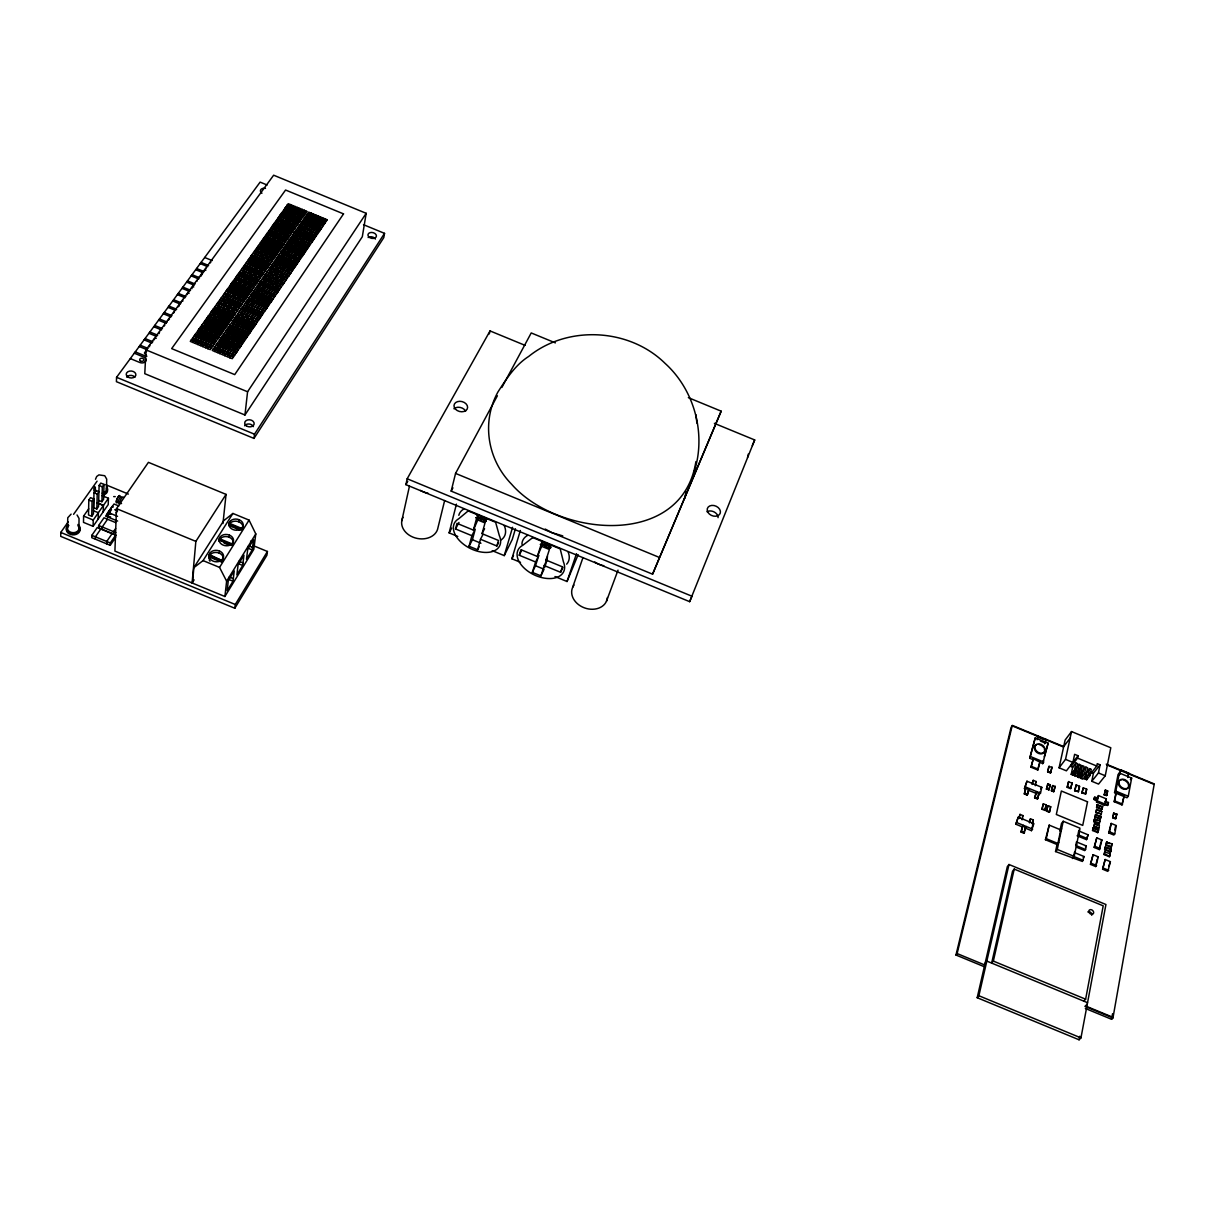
<?xml version="1.0" encoding="UTF-8"?>
<svg xmlns="http://www.w3.org/2000/svg" width="1215" height="1215" viewBox="0 0 1215 1215"><rect width="100%" height="100%" fill="white"/><g stroke="black" fill="none" stroke-linecap="round" stroke-linejoin="round"><path stroke-width="1.5" d="M68.237 521.873L60.75 532.428L60.75 536.377L234.814 608.259L266.905 555.27L267.422 551.473L253.51 545.732M67.493 527.948L67.767 517.742L71.093 514.127M78.945 528.631L79.036 518.441L77.046 514.978M88.71 508.812L83.607 516.071L83.501 522.374L93.099 526.338L108.226 504.574L108.424 498.272L102.075 495.644M88.817 500.064L88.513 514.963L91.733 516.299L93.418 513.869L93.752 498.97L90.517 497.634L88.817 500.064L92.051 501.4L91.733 516.299M91.839 535.329L91.793 537.698L110.231 545.307L115.546 537.516L115.622 535.162L97.23 527.553L91.839 535.329L110.307 542.953L110.231 545.307M93.099 526.338L93.236 520.05L108.424 498.272M96.835 508.979L97.215 494.065L98.916 491.65L95.681 490.328L93.98 492.728L93.646 507.657L96.835 508.979L98.521 506.564L99.114 485.468L100.799 483.084L104.019 484.405L103.579 499.335L101.908 501.719L98.719 500.413M95.362 539.171L95.423 536.817L100.784 529.026M98.142 519.078L98.354 512.7L93.509 510.801M115.562 522.556L104.004 517.787L98.658 525.488L98.597 527.857L115.774 534.949M101.908 501.719L102.333 486.805L104.019 484.405M102.151 529.315L102.227 526.961L107.543 519.245M103.214 511.788L103.427 505.44L97.048 502.797L103.397 505.486M106.464 489.372L106.707 479.15L104.763 475.733L98.931 474.883L96.699 476.477L95.484 479.287M113.314 507.019L112.114 506.518L107.512 513.17L107.421 516.071L110.641 516.998M106.662 543.834L106.738 541.48L112.069 533.689M110.519 514.34L109.396 510.665L110.519 514.34L107.512 513.17M267.133 185.014L260.132 182.113L116.564 377.303L116.412 381.677L253.981 438.418L383.773 237.639L384.532 233.356L363.513 224.699M113.405 533.962L113.481 531.608L115.607 528.525M222.953 523.559L226.051 494.383L148.427 462.338L116.488 508.614L114.909 551.094L192.107 582.972L194.081 579.859M145.997 349.874L144.782 373.688L244.959 414.998L362.313 236.743L366.186 213.308L273.648 175.203L145.997 349.874L247.571 391.762L244.959 414.998M192.107 582.972L195.858 541.389L226.051 494.383M193.853 567.663L192.471 583.124L224.897 596.504L253.798 549.377L255.788 533.917L249.06 520.111L232.916 513.444L223.727 520.688L193.853 567.663L203.057 560.601L232.916 513.444M209.42 554.025L209.147 556.91L210.225 552.764M219.505 538.078L219.201 541.039L220.295 536.833M223.241 559.477A7.305 5.726 4.8 0 0 219.247 553.114L219.475 551.018A7.32 5.726 4.8 0 0 210.772 552.126L209.117 554.754A7.32 5.726 4.8 0 0 213.111 561.133A7.32 5.726 4.8 0 0 221.829 559.994L223.469 557.366A7.32 5.726 4.8 0 0 219.475 551.018M222.846 560.966L210.013 554.86L210.559 554.237A7.305 5.726 4.8 0 1 219.247 553.114M229.286 522.617L228.967 525.518L230.075 521.387M233.204 543.515A7.244 5.65 5.4 0 0 229.225 537.243L229.453 535.132A7.26 5.65 5.4 0 0 220.841 536.21L219.201 538.792A7.26 5.65 5.4 0 0 223.18 545.11A7.26 5.65 5.4 0 0 231.822 544.001L233.432 541.419A7.26 5.65 5.4 0 0 229.453 535.132M224.897 596.504L226.628 581.195L255.788 533.917M233.128 542.133L232.9 544.244L220.082 538.944L220.614 538.321A7.244 5.65 5.4 0 1 229.225 537.243M242.863 528.054A7.184 5.574 5.9 0 0 238.884 521.843L239.142 519.731A7.199 5.574 6 0 0 230.592 520.779L228.997 523.316A7.199 5.574 6 0 0 232.961 529.558A7.199 5.574 6 0 0 241.512 528.495L243.106 525.943A7.199 5.574 6 0 0 239.142 519.731M233.037 581.195L234.237 570.959L228.298 580.588L227.144 590.809L233.037 581.195L228.997 579.54L229.286 576.988L233.326 578.659M253.981 438.418L254.497 434.195L384.532 233.356M234.814 608.259L235.27 604.493L267.422 551.473M242.696 565.461L243.942 555.194L238.11 564.686L236.879 574.923L242.696 565.461L238.687 563.806L238.991 561.254L243 562.909M252.219 549.955L253.525 539.657L247.769 548.998L246.478 559.28L252.219 549.955L248.225 548.314L248.543 545.748L252.538 547.388M1085.36 1008.465L1111.588 1019.294L1112.955 1017.927L1154.25 783.933L1106.257 764.144M1111.588 1019.294L1112.575 1013.69M1128.264 796.265L1131.651 778.071L1119.319 772.983L1118.058 774.517L1114.565 792.651L1126.988 797.769L1128.264 796.265L1115.826 791.132L1114.565 792.651M1121.977 804.922L1124.209 795.612L1116.494 792.423L1115.871 793.182L1114.231 801.733L1121.977 804.922L1124.209 795.612M1083.78 1001.145L1085.633 999.201L1103.205 905.828L1014.221 869.09L1012.551 871.201L991.653 963.1L993.338 961.08L1014.221 869.09M1127.854 777.524L1128.689 773.12L1120.731 769.824L1119.258 775.003M1079.087 1039.797L1080.955 1037.899L1105.939 904.507L1008.997 864.503L1007.341 866.599L977.194 997.712L1079.087 1039.797L1079.755 1036.243M1115.856 817.498L1116.858 814.035L1113.563 813.382L1112.727 817.801L1115.567 818.971L1116.858 814.035M1109.325 856.727L1110.252 853.674L1104.602 852.049L1104.116 854.57L1109.325 856.727L1110.252 853.674M1111.087 847.387L1112.105 843.848L1106.485 842.238L1105.908 845.245L1111.087 847.387L1112.105 843.848M1110.404 852.11L1111.33 849.072L1105.118 847.204L1104.632 849.725L1110.404 852.11L1111.33 849.072M1114.793 829.966L1115.431 826.595M1114.732 833.976L1116.327 825.547L1111.178 823.421L1108.672 832.898L1113.836 835.024L1114.732 833.976L1109.568 831.835L1108.672 832.898M1108.824 866.174L1110.389 861.663L1105.164 859.506L1102.612 869.211L1107.852 871.383L1110.389 861.663M1115.826 791.132L1119.319 772.983M1104.632 849.725L1105.559 846.688M1104.116 854.57L1105.043 851.533M1105.908 845.245L1106.926 841.706M1119.881 774.244L1120.731 769.824M1114.231 801.733L1116.494 792.423M1109.568 831.835L1111.178 823.421M1102.612 869.211L1105.164 859.506M1112.727 817.801L1114.003 812.865M1106.819 795.263L1107.67 790.919L1105.407 789.993L1104.116 794.853L1106.819 795.263L1104.116 794.853M1096.781 800.579L1096.492 802.006L1104.435 805.287L1105.316 804.224L1106.364 798.878L1098.421 795.597L1097.16 798.635L1094.32 797.465L1093.94 799.409L1096.781 800.579L1097.646 799.516M1104.435 805.287L1104.632 804.345L1107.533 805.53L1108.445 802.523L1105.544 801.323L1105.058 803.814L1107.958 804.998L1108.445 802.523M1095.717 866.553L1098.299 856.848L1093.075 854.692L1090.478 864.381L1095.717 866.553L1097.069 859.613M1099.408 849.604L1101.959 840.005L1096.765 837.864L1094.214 847.447L1099.408 849.604L1100.744 842.77M1104.556 794.321L1105.407 789.993M1099.028 823.831L1099.955 820.839L1094.366 819.244L1093.88 821.704L1099.028 823.831L1099.955 820.839M1101.716 809.494L1102.628 806.532L1097.069 804.938L1096.583 807.383L1101.716 809.494L1102.628 806.532M1090.478 864.381L1093.075 854.692M1100.137 819.275L1101.048 816.283L1095.474 814.688L1094.988 817.148L1100.137 819.275L1101.048 816.283M1101.306 813.913L1101.792 811.468L1096.659 809.342L1095.733 812.319L1101.306 813.913L1095.733 812.319M1094.214 847.447L1096.765 837.864M1097.722 832.639L1098.649 829.617L1093.044 828.023L1092.558 830.498L1097.722 832.639L1098.649 829.617M1098.907 827.901L1099.393 825.41L1094.761 823.497L1093.834 826.504L1098.907 827.901L1093.834 826.504M1106.379 795.795L1107.67 790.919M1096.492 802.006L1098.421 795.597M1096.583 807.383L1097.51 804.406M1093.88 821.704L1094.806 818.713M1096.173 811.787L1096.659 809.342M1092.558 830.498L1093.485 827.491M1094.988 817.148L1095.915 814.156M1094.275 825.972L1094.761 823.497M1093.424 773.196L1090.614 772.026L1090.144 774.411L1096.765 766.042L1097.251 763.658L1100.076 764.827L1093.424 773.196L1091.784 781.291L1098.557 784.085L1105.255 775.762L1110.799 747.757L1071.524 731.567L1065.115 740.072L1059.085 767.804L1066.406 770.826L1078.024 755.73L1074.622 754.333L1072.906 762.428L1065.525 759.375L1059.085 767.804M1094.366 798.878L1094.761 796.934L1097.601 798.103L1097.206 800.047L1093.94 799.409M1077.082 835.768L1086.453 839.626L1088.078 834.811L1078.723 830.954L1078.206 833.46M1086.453 839.626L1088.078 834.811M1058.736 842.42L1057.035 844.531L1055.546 851.548L1082.428 861.45L1084.069 856.545L1074.318 852.52L1075.184 851.472M1085.557 849.528L1086.271 845.944L1076.49 841.904L1075.761 845.473L1085.557 849.528L1084.691 850.576L1076.52 847.204M1091.784 781.291L1098.451 772.953L1100.076 764.827M1083.309 860.402L1073.528 856.378L1074.06 853.796M1089.992 775.55L1091.267 769.338L1089.566 768.639L1086.271 772.816L1084.995 779.012L1086.696 779.711L1089.992 775.55L1088.291 774.851L1084.995 779.012M1072.435 858.519L1074.181 856.423L1079.938 828.159L1063.216 821.264L1061.515 823.39L1059.905 830.954L1061.606 828.827M1081.912 793.03L1083.294 787.806L1086.696 789.203L1085.739 793.896L1081.912 793.03L1083.294 787.806M1086.18 775.018L1087.653 767.85L1085.876 767.121L1082.595 771.297L1081.107 778.45L1082.899 779.179L1086.18 775.018L1084.403 774.274L1081.107 778.45M1086.696 779.711L1087.334 776.613M1088.291 774.851L1089.566 768.639M1085.633 792.863L1086.696 789.203M1078.464 791.618L1079.558 786.302L1076.156 784.905L1074.622 790.752L1078.464 791.618L1074.622 790.752M1078.738 771.646L1077.614 777.008L1079.315 777.706L1082.595 773.53L1084.069 766.376L1082.383 765.678L1079.117 769.854M1084.403 774.274L1085.876 767.121M1075.047 790.206L1076.156 784.905M1075.564 770.34L1074.44 775.686L1076.125 776.385L1079.406 772.224L1080.894 765.07L1079.193 764.372L1075.943 768.548M1077.614 777.008L1080.894 772.831L1082.383 765.678M1078.404 790.388L1079.558 786.302M1070.977 786.971L1072.146 782.9L1068.319 782.035L1067.195 787.335L1070.597 788.732L1072.146 782.9M1071.205 774.365L1074.455 770.173L1075.958 763.035L1077.659 763.734L1076.156 770.872L1072.891 775.064L1071.205 774.365L1072.708 767.227L1075.958 763.035M1072.708 767.227L1071.007 766.513L1077.523 758.114L1078.024 755.73M1074.44 775.686L1077.705 771.525L1079.193 764.372M1071.007 766.513L1071.508 764.144M1067.195 787.335L1068.744 781.503M1055.546 851.548L1057.263 849.437L1063.216 821.264M1072.891 775.064L1073.65 771.479M1065.525 759.375L1071.524 731.567M1053.694 791.74L1055.167 786.363L1052.479 785.968L1051.415 790.798L1053.694 791.74L1055.167 786.363M1049.289 812.303L1050.778 806.851L1047.922 805.667L1046.419 811.119L1049.289 812.303L1050.003 809.023M1045.416 839.732L1049.198 825.122L1060.756 829.891L1057.885 843.483L1046.267 838.684L1045.416 839.732L1057.035 844.531M1046.267 838.684L1049.198 825.122M407.177 478.771L691.973 596.231L689.649 601.668L405.901 484.648L407.177 478.771L490.04 330.92L525.093 345.364M1045.113 809.889L1046.191 804.953L1043.336 803.783L1041.832 809.236L1045.113 809.889L1041.832 809.236M1046.419 811.119L1047.922 805.667M1051.415 790.798L1052.889 785.422M401.785 520.84L409.44 486.228M1046.419 789.203L1047.907 783.827L1050.185 784.769L1049.122 789.613L1046.419 789.203L1047.907 783.827M1042.242 808.704L1043.336 803.783M1050.459 773.013L1052.023 767.227L1048.788 766.604L1047.634 771.844L1050.459 773.013L1052.023 767.227M1048.697 790.145L1050.185 784.769M1044.703 810.42L1046.191 804.953M1036.835 791.664L1034.618 797.86L1037.458 799.03L1038.506 794.382L1040.496 793.167L1041.802 787.335L1026.964 781.215L1024.458 788.581L1025.46 788.991L1026.629 787.442M1022.271 826.868L1021.071 832.093L1023.972 833.277L1025.156 828.068L1031.474 830.665L1033.889 823.633L1018.246 817.179L1015.816 824.21L1022.271 826.868L1023.44 825.35M1047.634 771.844L1049.198 766.058M1029.834 821.492L1030.442 818.804L1033.327 820.003L1032.416 824.028L1033.008 823.269M1034.618 797.86L1036.243 792.438L1039.098 793.608L1037.458 799.03M1040.131 761.547L1037.792 770.021L1030.988 767.212L1033.327 758.737L1042.713 763.628L1043.488 760.21M1044.262 756.778L1048.135 743.2L1035.241 737.885L1029.743 758.281L1032.75 759.527M1042.713 763.628L1048.135 743.2M1032.127 823.451L1033.327 820.003M1039.311 794.716L1039.964 791.8M1031.474 830.665L1032.704 825.152M1037.792 770.021L1039.189 763.87M1023.972 833.277L1025.749 827.309L1022.848 826.109L1021.071 832.093M1044.596 743.793L1046.009 739.358L1045.173 743.018L1040.374 741.029M1032.021 783.827L1033.221 780.319L1036.213 781.549L1035.286 785.665L1035.863 784.89M1029.242 822.251L1030.442 818.804M1018.823 817.923L1020.038 814.384L1023.015 815.614L1022.058 819.76L1022.65 819.001M1027.617 794.291L1028.756 789.34L1026.037 788.216L1024.321 793.942L1027.04 795.066L1027.617 794.291L1024.913 793.167M1033.221 780.319L1032.279 784.419L1032.872 783.645M695.891 461.624C682.086 548.876 557.807 537.06 511.621 484.253C487.504 459.695 481.277 422.258 497.937 391.974C506.382 378.852 515.297 364.94 528.722 356.42C567.694 324.906 629.249 328.141 664.985 363.285C694.661 390.03 706.614 434.757 693.871 472.726M1015.816 824.21L1018.246 817.179M1024.458 788.581L1026.964 781.215M1024.321 793.942L1025.46 788.991M1037.154 739.707L1038.005 736.062L1037.428 736.852M1020.038 814.384L1019.081 818.53L1019.674 817.771M977.194 997.712L978.88 995.738L1008.997 864.503M1030.988 767.212L1033.327 758.737M1027.04 795.066L1029.333 788.565M684.516 498.742L686.202 491.452M1029.743 758.281L1035.241 737.885M983.937 966.578L955.962 955.02L1011.062 727.451L1012.186 725.856L1063.019 746.815M955.962 955.02L957.131 953.562L1012.292 725.385L1063.702 746.587L1070.126 738.113M444.644 500.534L437.977 527.659A18.422 14.337 12.7 0 1 415.181 537.926A18.422 14.337 12.7 0 1 403.031 517.301M489.296 333.912L490.04 330.92M688.358 397.654L721.163 411.171L652.577 574.179L451.175 491.118L455.564 473.41L497.391 395.756M457.751 536.438L449.14 532.884L456.43 504.149M479.287 546.507L477.617 549.772L469.066 546.249L471.891 535.709L455.534 528.965L456.992 523.346L473.41 530.105L477.753 519.974M473.41 530.105L476.295 519.352L484.998 522.951L482.051 533.674L498.469 540.447L496.874 546.006L480.502 539.263L483.023 534.342M469.066 546.249L472.422 539.718L475.262 529.163L471.891 535.709M477.617 549.772L480.502 539.263M492.197 550.653L504.255 555.62L512.578 527.295M515.433 528.783L512.274 539.445L504.255 555.62M520.506 562.332L511.895 558.779L520.354 530.499M535.618 561.998L538.792 555.377L535.511 565.734L544.047 569.258L540.903 575.88L532.352 572.356L535.618 561.998L519.261 555.255L520.931 549.712L537.364 556.485L541.662 546.325M537.364 556.485L540.69 545.915L549.393 549.514L546.006 560.054L562.423 566.828L560.601 572.295L544.229 565.552L547.388 558.915L544.609 567.542M540.903 575.88L544.229 565.552M554.966 576.533L567.025 581.514L576.502 553.66M578.158 554.648L567.025 581.514M572.69 587.285L582.942 557.67M606.467 601.212L618.025 570.154M652.577 574.179L721.163 411.171M689.649 601.668L754.697 439.952L714.374 423.352M752.313 445.556L754.697 439.952M228.754 525.442L229.058 524.728L241.785 529.983M218.989 540.903L219.292 540.189L232.111 545.489M560.601 572.295L562.925 567.314M546.006 560.054L547.585 556.728M532.352 572.356L535.511 565.734M519.261 555.255L521.675 550.289M511.895 558.779L513.489 555.528M496.874 546.006L498.515 542.725M482.051 533.674L484.557 528.753M455.534 528.965L458.966 522.45M449.14 532.884L451.676 528.085M451.175 491.118L452.937 487.822M501.841 387.494L531.228 332.94L555.392 342.888M405.901 484.648L407.739 481.353M226.628 581.195L219.55 567.405L249.06 520.111M247.571 391.762L366.186 213.308M110.307 542.953L115.622 535.162M229.726 357.635L235.664 348.994M236.135 348.31L241.998 339.744M242.468 339.061L248.285 330.571M248.741 329.903L254.512 321.489M254.968 320.821L260.678 312.498M261.134 311.83L266.784 303.583M267.224 302.93L272.828 294.744M273.284 294.091L278.827 285.996M279.268 285.358L284.766 277.324M285.206 276.686L290.658 268.743M291.099 268.105L296.49 260.223M296.916 259.6L302.277 251.794M302.702 251.171L308.003 243.425M308.428 242.818L313.683 235.148M314.093 234.541L319.302 226.932M319.727 226.324L324.891 218.791M229.924 357.726L235.847 349.07M236.317 348.386L242.195 339.82M242.651 339.137L248.468 330.647M248.938 329.979L254.694 321.565M255.15 320.897L260.861 312.574M261.316 311.906L266.966 303.659M267.422 303.006L273.026 294.82M273.466 294.167L279.01 286.072M279.45 285.434L284.948 277.4M285.388 276.762L290.841 268.819M291.281 268.181L296.673 260.299M297.098 259.676L302.459 251.87M302.884 251.247L308.185 243.501M308.61 242.894L313.865 235.224M314.275 234.617L319.484 227.008M319.894 226.4L325.058 218.867M224.684 355.555L230.637 346.928M231.108 346.229L237.001 337.679M237.472 336.995L243.304 328.521M243.775 327.853L249.561 319.454M250.017 318.786L255.742 310.463M256.198 309.795L261.878 301.563M262.334 300.895L267.953 292.739M268.394 292.086L273.967 283.991M274.408 283.353L279.936 275.334M280.376 274.696L285.844 266.753M286.269 266.115L291.691 258.248M292.132 257.626L297.493 249.819M297.933 249.197L303.249 241.466M303.674 240.859L308.944 233.204M309.369 232.581L314.594 224.988M315.019 224.395L320.198 216.862M224.881 355.646L230.82 347.004M231.29 346.321L237.183 337.755M237.654 337.071L243.501 328.597M243.957 327.928L249.743 319.53M250.199 318.862L255.925 310.539M256.38 309.871L262.06 301.639M262.516 300.971L268.135 292.815M268.576 292.162L274.15 284.067M274.59 283.429L280.118 275.41M280.559 274.772L286.026 266.829M286.467 266.191L291.873 258.324M292.314 257.702L297.675 249.895M298.115 249.272L303.431 241.542M303.856 240.934L309.126 233.265M309.552 232.657L314.776 225.064M315.186 224.456L320.38 216.938M227.205 356.603L233.341 348.037M233.614 347.277L239.689 338.788M239.963 338.028L245.977 329.63M246.265 328.87L252.219 320.547M252.492 319.803L258.4 311.556M258.658 310.812L264.521 302.641M264.779 301.912L270.581 293.817M270.839 293.088L276.58 285.069M276.838 284.356L282.533 276.413M282.791 275.699L288.426 267.816M288.684 267.118L294.273 259.311M294.531 258.613L300.075 250.882M300.318 250.184L305.8 242.529M306.043 241.831L311.496 234.252M311.739 233.569L317.13 226.036M317.373 225.367L322.719 217.91M222.163 354.522L228.314 345.971M228.602 345.197L234.692 336.722M234.966 335.963L241.01 327.579M241.284 326.82L247.268 318.512M247.541 317.753L253.464 309.521M253.738 308.777L259.6 300.621M259.873 299.892L265.69 291.813M265.948 291.084L271.72 283.065M271.978 282.351L277.688 274.408M277.946 273.694L283.611 265.842M283.87 265.128L289.474 257.337M289.732 256.638L295.291 248.908M295.549 248.225L301.047 240.57M301.305 239.871L306.757 232.293M307 231.609L312.422 224.092M312.665 223.423L318.026 215.966M116.078 512.958L117.521 510.877L114.757 509.723M217.303 352.517L223.287 343.891M223.773 343.207L229.696 334.672M230.167 333.988L236.029 325.529M236.5 324.845L242.317 316.462M242.772 315.794L248.528 307.486M248.999 306.833L254.694 298.601M255.15 297.948L260.815 289.793M261.255 289.14L266.86 281.06M267.3 280.422L272.859 272.418M273.299 271.78L278.797 263.852M279.237 263.215L284.69 255.363M285.115 254.74L290.522 246.949M290.947 246.326L296.308 238.611M296.733 238.003L302.034 230.349M302.459 229.741L307.714 222.163M308.124 221.555L313.333 214.037M109.365 511.561L108.12 513.368L108.014 517.089L108.712 513.672L111.476 509.677M219.642 353.489L225.61 344.847M226.081 344.164L232.004 335.613M232.475 334.93L238.337 326.471M238.793 325.802L244.595 317.404M245.066 316.735L250.806 308.428M251.277 307.775L256.972 299.528M257.428 298.875L263.063 290.719M263.518 290.081L269.107 281.986M269.548 281.348L275.091 273.345M275.532 272.707L281.029 264.764M281.455 264.141L286.907 256.274M292.724 247.86L287.332 255.651L292.906 247.936M293.149 247.237L298.495 239.522M298.92 238.899L304.221 231.245M304.646 230.637L309.886 223.059M315.505 214.934L310.311 222.451L315.687 215.009M219.824 353.565L225.808 344.939M226.279 344.24L232.186 335.689M232.657 335.021L238.52 326.546M238.991 325.878L244.792 317.479M245.248 316.811L251.004 308.504M251.459 307.851L257.155 299.619M257.61 298.951L263.245 290.795M263.701 290.157L269.29 282.062M269.73 281.424L275.273 273.421M275.714 272.783L281.212 264.84M281.637 264.217L287.089 256.35M293.331 247.313L298.677 239.583M299.103 238.975L304.403 231.321M304.813 230.713L310.068 223.135M214.599 351.408L220.583 342.782M221.069 342.098L227.008 333.563M227.478 332.88L233.356 324.42M233.827 323.752L239.644 315.368M240.114 314.7L245.886 306.393M246.341 305.74L252.067 297.508M252.523 296.855L258.188 288.714M258.628 288.061L264.247 279.982M264.688 279.344L270.246 271.34M270.702 270.717L276.2 262.789M276.64 262.151L282.108 254.299M282.533 253.677L287.955 245.886M288.38 245.278L293.741 237.563M299.908 228.693L305.178 221.115L300.09 228.769M305.603 220.507L310.812 213.005M214.782 351.484L220.781 342.858M221.252 342.174L227.19 333.639M227.661 332.956L233.538 324.496M234.009 323.828L239.841 315.444M240.297 314.776L246.068 306.469M246.523 305.816L252.249 297.584M252.705 296.931L258.37 288.79M258.81 288.137L264.43 280.058M264.87 279.42L270.429 271.416M270.884 270.793L276.382 262.865M276.823 262.227L282.29 254.375M282.715 253.753L288.137 245.962M288.562 245.339L293.924 237.639M305.77 220.583L310.994 213.081M217.121 352.441L223.104 343.815M223.575 343.131L229.498 334.581M229.969 333.912L235.847 325.438M236.317 324.769L242.119 316.386M242.59 315.718L248.346 307.41M248.802 306.757L254.512 298.526M254.968 297.872L260.618 289.717M261.073 289.064L266.677 280.984M267.118 280.346L272.676 272.342M273.117 271.704L278.615 263.776M279.055 263.139L284.507 255.287M284.933 254.664L290.339 246.873M290.765 246.25L296.126 238.535M296.551 237.927L301.852 230.273M302.277 229.665L307.532 222.087M307.957 221.479L313.166 213.962M207.75 348.584L213.779 339.972M214.25 339.289L220.219 330.769M220.705 330.085L226.613 321.641M227.084 320.957L232.931 312.604M233.402 311.936L239.203 303.644M239.659 302.991L245.415 294.774M245.87 294.121L251.566 285.981M252.006 285.328L257.656 277.278M258.096 276.625L263.685 268.637M264.141 268.014L269.669 260.086L264.323 268.09M270.11 259.463L275.608 251.627M276.033 250.989L281.485 243.228M281.91 242.605L287.302 234.905M287.727 234.282L293.073 226.658M293.498 226.051L298.784 218.487M299.209 217.88L304.464 210.377M207.947 348.659L213.962 340.048M214.447 339.365L220.416 330.845M220.887 330.161L226.795 321.717M227.266 321.049L233.128 312.68M233.584 312.012L239.385 303.72M239.841 303.067L245.597 294.85M246.053 294.197L251.748 286.057M252.204 285.404L257.838 277.354M258.279 276.701L263.868 268.712M270.292 259.539L275.79 251.687M276.215 251.065L281.652 243.304M282.093 242.681L287.484 234.981M287.909 234.358L293.255 226.734M293.681 226.127L298.966 218.563M299.391 217.956L304.631 210.453M202.708 346.503L208.752 337.907M209.238 337.223L215.222 328.703M215.708 328.02L221.631 319.591M222.102 318.907L227.98 310.554M228.45 309.886L234.267 301.609M234.738 300.956L240.494 292.754M240.965 292.101L246.675 283.976M247.131 283.323L252.796 275.273M253.236 274.636L258.856 266.647M259.296 266.009L264.855 258.112M265.295 257.474L270.808 249.637M271.249 249.014L276.701 241.253L271.431 249.09M277.142 240.646L282.548 232.946M282.974 232.338L288.335 224.714M288.76 224.107L294.076 216.543M294.501 215.936L299.771 208.448M202.905 346.579L208.95 337.983M209.42 337.299L215.419 328.779M215.89 328.096L221.829 319.666M222.299 318.998L228.162 310.63M228.633 309.962L234.465 301.685M234.92 301.031L240.691 292.83M241.147 292.177L246.858 284.052M247.313 283.399L252.978 275.349M253.419 274.712L259.038 266.723M259.478 266.085L265.037 258.188M265.478 257.55L270.991 249.713M277.324 240.707L282.731 233.022M283.156 232.399L288.517 224.775M288.942 224.167L294.258 216.619M294.683 216.012L299.953 208.524M205.229 347.536L211.273 338.939M211.744 338.256L217.728 329.736M218.199 329.052L224.122 320.608M224.593 319.94L230.455 311.572M230.926 310.918L236.728 302.626M237.198 301.973L242.954 293.757M243.41 293.104L249.121 284.978M249.576 284.325L255.226 276.276M255.666 275.623L261.271 267.649M261.711 267.011L267.27 259.099M267.71 258.476L273.208 250.639M273.648 250.001L279.085 242.241M279.526 241.618L284.918 233.918M285.358 233.31L290.704 225.686M296.43 217.515L291.129 225.079L296.612 217.591M296.855 216.908L302.11 209.42M205.426 347.627L211.456 339.015M211.942 338.332L217.91 329.812M218.396 329.128L224.304 320.684M224.775 320.016L230.637 311.647M231.108 310.994L236.925 302.702M237.381 302.049L243.137 293.833M243.592 293.18L249.303 285.054M249.758 284.401L255.408 276.352M255.849 275.699L261.453 267.725M261.893 267.087L267.452 259.175M267.892 258.552L273.39 250.7M273.831 250.077L279.268 242.317M279.708 241.694L285.1 233.994M285.54 233.386L290.886 225.762M297.037 216.984L302.292 209.496M200.186 345.455L206.246 336.874M206.732 336.191L212.731 327.67M213.202 326.987L219.14 318.558M219.611 317.89L225.504 309.536M225.975 308.868L231.807 300.591M232.278 299.938L238.049 291.737M238.505 291.084L244.23 282.958M244.686 282.32L250.366 274.271M250.806 273.633L256.426 265.66M256.881 265.022L262.455 257.109M262.896 256.486L268.409 248.65M268.849 248.027L274.317 240.266M274.757 239.659L280.179 231.959M280.604 231.351L285.981 223.727M286.406 223.12L291.722 215.571M292.147 214.979L297.417 207.492M200.384 345.546L206.428 336.95M206.915 336.266L212.914 327.746M213.384 327.078L219.338 318.634M219.809 317.966L225.686 309.612M226.157 308.944L231.989 300.667M232.46 300.014L238.231 291.813M238.687 291.16L244.412 283.034M244.868 282.396L250.548 274.347M250.989 273.709L256.608 265.721M257.064 265.098L262.637 257.185M263.078 256.562L268.591 248.726M269.031 248.103L274.499 240.342M274.939 239.735L280.346 232.035M280.786 231.427L286.148 223.803M286.588 223.196L291.904 215.647M292.329 215.04L297.599 207.552M92.051 501.4L93.752 498.97M73.583 514.34L97.079 481.155M195.144 343.389L201.417 334.869M201.705 334.11L207.917 325.696M208.205 324.937L214.356 316.583M214.645 315.839L220.735 307.577M221.024 306.833L227.068 298.647M227.342 297.903L233.326 289.793M233.599 289.064L239.537 281.029M239.811 280.3L245.688 272.342M245.946 271.628L251.778 263.731M252.037 263.017L257.808 255.211M258.081 254.497L263.792 246.751M264.05 246.053L269.73 238.383M269.988 237.684L275.592 230.075M275.851 229.392L281.424 221.859M281.667 221.176L287.196 213.703M287.439 213.035L292.906 205.624M197.665 344.422L203.725 335.826M204.211 335.143L210.225 326.638M210.711 325.969L216.665 317.54M217.136 316.872L223.028 308.519M223.499 307.851L229.346 299.573M235.589 290.734L229.802 298.92L235.786 290.81M236.059 290.081L241.785 281.956M242.241 281.303L247.936 273.269M248.376 272.631L254.011 264.657M254.467 264.019L260.04 256.122M260.481 255.499L266.009 247.663M266.45 247.04L271.932 239.294M272.373 238.672L277.795 230.987M278.235 230.379L283.611 222.755M284.037 222.148L289.367 214.599M289.793 214.007L295.078 206.52M197.863 344.498L203.923 335.917M204.409 335.234L210.408 326.714M210.894 326.045L216.847 317.616M217.318 316.948L223.211 308.595M223.681 307.927L229.529 299.649M236.242 290.157L241.982 282.032M242.438 281.379L248.118 273.345M248.574 272.707L254.193 264.733M254.649 264.095L260.223 256.198M260.663 255.575L266.191 247.739M266.632 247.116L272.114 239.37M272.555 238.748L277.977 231.063M278.402 230.455L283.794 222.831M284.219 222.224L289.55 214.675M289.975 214.083L295.26 206.596M192.623 342.341L198.713 333.76M199.199 333.077L205.229 324.587M205.715 323.904L211.683 315.49M212.154 314.822L218.077 306.469M218.548 305.816L224.41 297.553M224.881 296.885L230.683 288.699M231.154 288.046L236.91 279.951M237.365 279.298L243.076 271.264M243.516 270.626L249.166 262.668L243.714 270.702M249.622 262.03L255.226 254.132M255.666 253.51L261.21 245.688M261.665 245.066L267.163 237.32M267.589 236.712L273.041 229.028M273.481 228.42L278.873 220.811M279.313 220.204L284.659 212.671M285.085 212.063L290.385 204.591M192.805 342.417L198.896 333.836M199.382 333.153L205.411 324.663M205.897 323.98L211.866 315.566M212.352 314.898L218.26 306.545M218.73 305.891L224.593 297.629M225.064 296.961L230.88 288.775M231.336 288.137L237.092 280.027M237.548 279.374L243.258 271.34M249.804 262.106L255.408 254.208M255.849 253.586L261.392 245.764M261.848 245.141L267.33 237.396M267.771 236.788L273.223 229.103M273.664 228.496L279.055 220.887M279.48 220.279L284.842 212.731M285.267 212.139L290.567 204.667M1035.62 782.323L1036.213 781.549M1040.617 788.869L1041.802 787.335M1038.506 794.382L1039.691 792.833M1022.423 816.374L1023.015 815.614M1025.156 828.068L1026.341 826.534M1029.53 822.844L1030.123 822.084M1050.778 806.851L1047.497 806.198M1078.753 777.463L1082.018 773.302M1097.16 798.635L1098.026 797.572M1078.723 830.954L1079.588 829.891M1106.364 798.878L1105.118 801.854L1105.984 800.791M1078.814 833.657L1077.948 834.72L1087.334 838.578M1128.052 773.879L1128.689 773.12M1104.632 804.345L1105.498 803.282M1101.792 811.468L1097.935 810.587M1075.761 845.473L1076.627 844.425M1130.39 779.59L1131.651 778.071M1073.528 856.378L1074.409 855.33M985.152 963.115L986.823 961.095L1087.547 1002.694M1085.405 846.992L1086.271 845.944M1083.203 857.593L1084.069 856.545M1101.079 841.053L1101.959 840.005M1097.403 857.881L1098.299 856.848M1087.303 1004.015L1085.451 1005.944L1113.062 1017.35M113.694 496.601L115.228 496.631M562.758 535.891L551.853 532.641L545.231 529.072M287.226 205.092L305.816 212.747M307.668 213.521L326.273 221.176M287.15 205.214L305.74 212.868M307.592 213.627L326.182 221.282M286.148 206.611L304.768 214.28L286.072 206.717M325.225 222.694L306.605 215.04L325.149 222.816M285.069 208.13L303.704 215.799M324.177 224.228L305.542 216.559L324.101 224.35M284.993 208.236L303.613 215.905M283.915 209.755L302.626 217.318M304.403 218.199L323.129 225.762M281.485 213.172L300.151 220.872M302.019 221.631L320.684 229.331M281.394 213.293L300.075 220.978M301.928 221.753L320.608 229.438M280.392 214.706L299.087 222.406L280.316 214.827M319.636 230.865L300.94 223.165L319.56 230.987M279.222 216.346L298.009 223.94M299.786 224.821L318.588 232.414M278.129 217.88L296.931 225.474M298.723 226.37L317.525 233.963M275.592 221.449L294.44 229.058M296.217 229.939L315.065 237.563M274.59 222.877L293.362 230.607L274.499 222.998M273.481 224.41L292.268 232.156M294.151 232.931L312.938 240.676L294.06 233.052M273.405 224.532L292.192 232.278M272.297 226.081L291.19 233.705M292.982 234.601L311.875 242.225M269.745 229.681L288.669 237.32M290.461 238.216L309.385 245.855M268.728 231.123L287.575 238.884M289.459 239.659L308.321 247.435M268.637 231.23L287.499 239.006M289.367 239.78L308.23 247.541M267.619 232.672L286.482 240.448L267.528 232.794M266.419 234.358L285.388 242.013M287.196 242.909L306.165 250.579M263.928 237.867L282.852 245.658M284.735 246.432L303.659 254.239M263.837 237.988L282.761 245.779M284.644 246.554L303.583 254.36M262.805 239.431L281.743 247.237M283.627 248.012L302.581 255.818M262.713 239.552L281.667 247.359M283.551 248.133L302.505 255.94M261.605 241.132L280.65 248.817M282.442 249.713L301.502 257.413M260.572 242.575L279.541 250.396M281.424 251.171L300.409 258.992M260.481 242.696L279.465 250.518M281.348 251.292L300.333 259.114M257.884 246.356L276.974 254.072M278.782 254.968L297.888 262.683M256.836 247.83L275.866 255.666L256.745 247.951M296.794 264.293L277.764 256.441L296.703 264.414M255.621 249.531L274.757 257.261M276.564 258.157L295.701 265.888M254.573 251.004L273.633 258.856L254.497 251.125M294.592 267.497L275.532 259.63L294.516 267.619M251.854 254.816L271.051 262.562M272.859 263.473L292.056 271.218M250.806 256.289L269.927 264.171M271.826 264.961L290.947 272.828M250.73 256.411L269.836 264.293M271.75 265.083L290.871 272.95M249.591 258.02L268.804 265.781M270.626 266.692L289.838 274.453M248.528 259.494L267.68 267.391M288.73 276.063L269.578 268.181L288.654 276.185M248.437 259.615L267.589 267.513M245.794 263.351L265.067 271.142M266.89 272.038L286.163 279.83M244.64 264.961L263.928 272.752M265.766 273.664L285.054 281.455M262.805 274.377L243.577 266.465L262.713 274.499M264.718 275.167L283.93 283.08M264.627 275.289L283.854 283.216M242.347 268.196L261.665 276.002M263.488 276.914L282.822 284.72M204.682 257.489L212.185 260.587M239.659 271.963L259.023 279.784M260.861 280.695L280.225 288.517M238.596 273.466L257.884 281.424M259.813 282.214L279.101 290.157M238.505 273.588L257.808 281.546M259.721 282.336L279.01 290.279M237.441 275.091L256.745 283.049M258.658 283.839L277.977 291.797M237.35 275.228L256.654 283.186M258.582 283.976L277.886 291.934M201.083 262.379L208.6 265.478M236.181 276.853L255.606 284.69M257.428 285.616L276.853 293.453M200.202 263.579L207.735 266.677M233.477 280.65L252.933 288.517M254.77 289.428L274.226 297.28M232.399 282.169L251.778 290.157M273.102 298.936L253.707 290.962L273.01 299.072M232.308 282.29L251.702 290.279M196.587 268.5L204.135 271.613M231.23 283.824L250.624 291.813M252.553 292.602L271.963 300.606M231.139 283.946L250.548 291.934M252.477 292.739L271.871 300.728M195.691 269.715L203.239 272.828M230.06 285.464L249.47 293.468M251.399 294.258L270.824 302.262M229.969 285.586L249.394 293.59M251.323 294.394L270.732 302.398M192.061 274.666L199.625 277.779M227.327 289.307L246.782 297.326M248.726 298.115L268.181 306.134M227.251 289.428L246.706 297.447M248.635 298.237L268.09 306.256M191.165 275.881L198.728 278.994M245.627 298.981L226.157 290.962L245.536 299.118M247.556 299.786L267.042 307.805M247.48 299.908L266.951 307.942M224.881 292.754L244.458 300.652M246.311 301.578L265.888 309.491M223.697 294.41L243.289 302.322M245.141 303.249L264.748 311.161M187.49 280.862L195.083 283.991M186.594 282.093L194.187 285.221M240.585 306.21L221.039 298.161L240.494 306.332M242.529 307.015L262.076 315.065L242.438 307.137M219.839 299.832L239.401 307.896L219.748 299.953M241.36 308.686L260.921 316.75L241.269 308.823M218.563 301.639L238.231 309.582M240.084 310.508L259.767 318.452M182.903 287.104L190.527 290.248M181.992 288.335L189.616 291.478M217.364 303.31L237.062 311.268M238.915 312.194L258.598 320.137M214.675 307.091L234.313 315.186M236.272 315.991L255.909 324.086M214.584 307.213L234.222 315.308M236.181 316.113L255.818 324.208M178.286 293.392L185.925 296.536M213.476 308.777L233.128 316.887M235.087 317.692L254.74 325.787M213.384 308.914L233.037 317.009M234.996 317.814L254.649 325.924M177.375 294.622L185.014 297.781M212.276 310.478L231.944 318.588M233.903 319.393L253.571 327.503M212.185 310.6L231.852 318.71M233.812 319.515L253.479 327.625M211.061 312.164L230.759 320.289M232.718 321.094L252.401 329.204M210.97 312.301L230.668 320.411M232.627 321.216L252.31 329.341M173.624 299.71L181.293 302.869M172.712 300.956L180.382 304.13M208.266 316.113L227.995 324.238M229.954 325.058L249.683 333.183M208.175 316.234L227.904 324.375M229.863 325.18L249.591 333.32M207.051 317.814L226.795 325.954M228.754 326.759L248.513 334.9M206.96 317.95L226.704 326.091M228.663 326.896L248.422 335.036M205.836 319.53L225.595 327.67M227.57 328.475L247.328 336.631M205.745 319.651L225.504 327.807M227.478 328.612L247.237 336.768M168.946 306.074L176.646 309.248M204.621 321.231L224.395 329.387M226.37 330.207L246.144 338.362M204.53 321.368L224.304 329.523M226.279 330.328L246.053 338.484M168.019 307.334L175.719 310.508M201.781 325.21L221.616 333.381M223.575 334.201L243.41 342.372M201.69 325.347L221.525 333.517M223.484 334.338L243.319 342.509M200.566 326.941L220.401 335.112M242.21 344.103L222.375 335.932L242.119 344.24M200.475 327.063L220.31 335.249M164.238 312.483L171.953 315.672M163.296 313.759L171.026 316.933M199.336 328.658L219.186 336.844M241.026 345.85L221.16 337.664L240.934 345.986M199.245 328.794L219.095 336.98M198.106 330.389L217.986 338.59M219.961 339.395L239.841 347.596M198.015 330.526L217.895 338.712M219.869 339.532L239.75 347.733M159.484 318.938L167.23 322.127M195.251 334.414L215.161 342.615L195.159 334.535M217.151 343.435L237.062 351.651M217.06 343.572L236.971 351.788M158.542 320.213L166.303 323.418M193.914 336.282L213.946 344.361M215.83 345.318L235.862 353.398M192.775 337.892L212.731 346.108M214.706 346.928L234.662 355.16L214.615 347.065M192.684 338.028L212.625 346.245M191.53 339.638L211.501 347.87M213.491 348.69L233.462 356.921M191.438 339.76L211.41 348.006M213.4 348.811L233.371 357.058M154.7 325.438L162.476 328.642M153.758 326.729L161.534 329.933M149.901 331.984L157.692 335.188M148.944 333.274L156.75 336.494M145.056 338.56L152.877 341.795M144.099 339.866L151.921 343.086M455.564 473.41L659.229 557.381M140.181 345.197L148.033 348.432M139.209 346.503L147.061 349.738M135.26 351.864L144.722 355.767A4.328 3.113 5.4 0 0 146.909 356.192M134.288 353.185L143.75 357.089A4.344 3.129 5.2 0 1 145.648 361.387A4.344 3.129 5.2 0 1 139.801 362.495L130.324 358.592M1106.835 764.888L1154.159 784.404M1039.022 737.505L1043.822 739.479M1077.523 758.114L1096.765 766.042M1098.451 772.953L1105.255 775.762M1074.455 770.173L1076.156 770.872M1077.705 771.525L1079.406 772.224M1080.894 772.831L1082.595 773.53M116.564 377.303L254.497 434.195M1030.897 756.717L1043.882 762.078M1104.967 790.525L1107.229 791.451M1048.044 771.312L1050.869 772.467M1031.565 766.437L1038.385 769.247M1114.854 800.974L1122.599 804.163M472.422 539.718L480.943 543.226M1082.337 792.484L1085.739 793.896M1067.62 786.788L1071.023 788.201M1097.358 800.928L1105.316 804.224M1052.479 785.968L1054.742 786.895M1047.497 784.374L1049.76 785.315M1097.069 804.938L1100.486 806.35M1113.563 813.382L1116.403 814.566M1097.024 806.851L1102.142 808.962M1051.825 790.266L1054.104 791.208M1046.829 788.672L1049.122 789.613M1113.168 817.27L1116.008 818.454M1095.474 814.688L1100.608 816.814M1025.627 787.031L1040.496 793.167M1095.429 816.617L1100.562 818.743M1028.163 790.115L1035.666 793.198M1094.366 819.244L1097.798 820.657M1094.32 821.173L1099.469 823.299M1035.195 797.086L1038.05 798.27M1094.32 824.028L1097.418 825.304M1093.044 828.023L1098.208 830.149M1046.844 810.587L1049.714 811.772M1092.999 829.982L1098.163 832.108M1106.485 842.238L1109.933 843.666M1106.349 844.714L1111.543 846.87M1105.118 847.204L1110.89 849.589M1105.073 849.209L1110.859 851.594M1095.095 846.415L1100.304 848.556M1104.556 854.054L1109.781 856.211M1016.985 822.676L1032.659 829.146M1021.663 831.333L1024.564 832.518M1091.374 863.349L1096.613 865.505M1103.509 868.178L1108.748 870.35M1057.263 849.437L1074.181 856.423M242.56 528.753L229.832 523.498L230.364 522.89A7.184 5.574 5.9 0 1 238.884 521.843M229.741 524.288L240.874 528.874M230.561 526.171L240.114 530.105M250.533 541.146L253.191 542.239M105.766 484.739L128.365 494.065M99.114 485.468L102.333 486.805M219.991 539.794L232.794 545.079M224.016 543.014L228.815 545.003M118.174 502.159L121.546 503.557M93.98 492.728L97.215 494.065M118.827 505.972L114.028 503.997L105.599 516.102L117.642 521.068M116.488 508.614L195.858 541.389M110.55 513.444L117.536 516.329M209.937 555.65L221.236 560.297M222.132 561.467L209.223 556.136L208.904 556.85A7.305 5.726 4.8 0 0 208.798 558.338M210.757 557.579L222.056 562.241M203.057 560.601L219.55 567.405M83.607 516.071L93.236 520.05M98.658 525.488L115.865 532.595M60.75 532.428L235.27 604.493M993.338 961.08L1085.633 999.201M957.131 953.562L985.137 965.135M1084.949 1006.354L1112.955 1017.927M978.88 995.738L1080.955 1037.899M695.937 414.695L696.894 423.139M146.24 354.552A2.126 1.519 5.4 0 1 146.575 351.545M149.536 346.776A2.111 1.519 5.6 0 1 149.977 345.318M154.275 339.76A2.111 1.504 5.8 0 1 154.806 338.696M155.717 338.317A2.111 1.504 5.8 0 1 156.264 338.271M159.18 333.563A2.096 1.488 6 0 1 159.621 332.12M163.904 326.258A2.096 1.488 6.2 0 1 164.8 325.362M182.751 301.305A2.066 1.443 6.9 0 1 182.858 300.196M168.612 320.153A2.081 1.473 6.4 0 1 169.538 318.877M173.532 312.954A2.081 1.473 6.6 0 1 174.246 312.437M261.954 193.2A4.344 2.916 9.8 0 1 260.83 189.601A4.344 2.916 9.8 0 1 265.478 188.386M126.588 377.09A4.83 3.493 4.6 0 1 134.926 377.121M368.13 237.533A4.283 2.946 12 0 1 375.389 239.082M187.262 294.607A2.05 1.443 7.1 0 1 187.763 293.59M188.173 293.362A2.05 1.443 7.1 0 1 189.175 293.18M191.955 288.699A2.05 1.428 7.3 0 1 193.747 286.907M178.028 306.909A2.066 1.458 6.8 0 1 179.395 305.891M201.037 276.245A2.035 1.412 7.6 0 1 202.297 274.529M205.775 270.444A2.02 1.412 7.8 0 1 205.927 268.728M244.655 425.782A4.754 3.554 7.5 0 1 249.166 424.02A4.754 3.554 7.5 0 1 253.403 426.617M196.602 281.364A2.035 1.428 7.5 0 1 197.301 280.862M210.104 262.911A2.02 1.397 8 0 1 210.772 262.41M603.825 565.734A18.817 14.61 19.6 0 1 594.773 561.998M607.409 597.552A18.286 14.474 19.5 0 1 584.354 607.834A18.286 14.474 19.5 0 1 573.996 585.098M504.255 525.609A25.196 15.491 26.8 0 1 501.172 539.885M458.814 515.327A25.196 15.491 26.8 0 1 463.902 508.964M521.918 544.274A25.135 15.537 25.3 0 1 527.75 535.299M568.119 551.944A25.135 15.537 25.3 0 1 566.661 564.155M748.212 454.152A17.693 12.94 22.5 0 1 747.514 457.493M706.978 511.728A6.834 5.149 22.7 0 1 714.223 511.986A6.834 5.149 22.7 0 1 718.08 517.651M453.924 408.756A6.895 5.103 14.1 0 1 465.603 411.08M428.136 493.275A18.969 14.489 13.1 0 1 420.451 490.404M119.283 502.418A3.341 0.911 -66 0 1 118.22 501.765A3.341 0.911 -66 0 1 119.981 497.618A3.341 0.911 -66 0 1 121.363 497.558M117.354 501.841A3.311 0.911 -66 0 1 116.913 499.365A3.311 0.911 -66 0 1 119.48 496.221M119.753 504.149A3.994 1.093 -66.1 0 1 121.06 498.909A3.994 1.093 -66.1 0 1 123.353 497.801M117.566 502.251A3.994 1.093 -66 0 1 116.291 501.476A3.994 1.093 -66 0 1 118.417 496.525A3.994 1.093 -66 0 1 120.057 496.449M210.028 561.193A7.305 5.726 4.8 0 1 209.177 559.826M79.795 528.115A6.88 5.255 0.6 0 1 76.317 534.327A6.88 5.255 0.6 0 1 67.691 532.747A6.88 5.255 0.6 0 1 68.192 526.004M77.912 525.806A6.88 5.255 0.6 0 1 79.051 526.87M77.927 524.485A6.895 5.255 0.6 0 1 78.246 531.927A6.895 5.255 0.6 0 1 68.496 532.109A6.895 5.255 0.6 0 1 68.207 524.683M78.611 526.839A5.741 4.374 0.6 0 1 76.074 532.109A5.741 4.374 0.6 0 1 68.815 531.077A5.741 4.374 0.6 0 1 68.845 525.457M106.51 487.716A6.728 5.073 2.1 0 1 102.835 495.234M95.135 492.971A6.728 5.073 2.1 0 1 94.102 490.435M94.269 489.113A6.728 5.073 2.1 0 1 94.876 487.883M106.555 486.395A6.743 5.088 2.2 0 1 102.88 493.913M95.165 491.635A6.743 5.088 2.2 0 1 94.907 486.547M106.419 488.491A5.619 4.237 2.2 0 1 102.257 493.153M96.122 491.209A5.619 4.237 2.2 0 1 95.469 487.777M1087.805 911.918A2.673 2.05 41.8 0 1 1091.723 915.275M1128.295 784.191A5.65 4.161 38.2 0 1 1125.333 789.325A5.65 4.161 38.2 0 1 1118.711 784.89A5.65 4.161 38.2 0 1 1121.688 779.772M1122.979 779.848A5.65 4.161 38.2 0 1 1127.657 782.976M1044.384 748.865A5.589 4.192 35.9 0 1 1041.635 753.847A5.589 4.192 35.9 0 1 1035.013 750.308A5.589 4.192 35.9 0 1 1036.623 744.704M1039.144 744.552A5.589 4.192 35.9 0 1 1043.776 747.65M482.218 518.015C480.836 523.619 479.105 514.507 482.218 518.015M479.485 518.228C482.689 525.017 483.6 512.563 479.485 518.228M546.75 544.624C545.17 550.167 543.728 541.146 546.75 544.624M543.986 544.821C547.023 551.549 548.33 539.263 543.986 544.821M486.273 520.977L485.301 521.888L483.008 520.931L485.56 520.962L483.631 519.564L484.117 517.894L486.835 519.033L484.648 518.547L486.273 520.977M550.775 547.57L549.742 548.466L547.464 547.509L550.046 547.57L548.147 546.173L548.694 544.517L551.413 545.672L549.21 545.17L550.775 547.57M1087.531 801.809L1082.732 825.395L1056.321 814.49L1061.363 791.011L1087.531 801.809M475.961 517.742L478.285 519.094L477.51 518.395C481.019 515.646 475.308 514.553 477.48 515.95L476.857 518.122L475.961 517.742M540.417 544.335L542.74 545.672L541.966 544.973C545.626 542.27 539.916 541.237 542.027 542.573L541.328 544.7L540.417 544.335M343.526 213.886L234.723 374.615L171.664 348.614L285.571 190.026L343.526 213.886M238.17 350.026L232.247 358.683L212.26 350.436L218.275 341.825L238.17 350.026M244.504 340.777L238.641 349.343L218.746 341.142L224.699 332.606L244.504 340.777M250.776 331.604L244.959 340.094L225.17 331.923L231.063 323.463L250.776 331.604M256.988 322.507L251.232 330.92L231.518 322.795L237.365 314.427L256.988 322.507M263.139 313.516L257.443 321.838L237.821 313.759L243.608 305.466L263.139 313.516M269.229 304.585L263.594 312.847L244.063 304.798L249.789 296.582L269.229 304.585M275.273 295.761L269.684 303.932L250.244 295.928L255.925 287.788L275.273 295.761M281.257 286.998L275.714 295.108L256.38 287.135L262 279.07L281.257 286.998M287.196 278.326L281.698 286.36L262.44 278.417L268.014 270.429L287.196 278.326M293.073 269.73L287.621 277.688L268.454 269.791L273.983 261.863L293.073 269.73M298.89 261.21L293.498 269.092L274.423 261.24L279.89 253.388L298.89 261.21M304.661 252.781L299.315 260.587L280.331 252.766L285.753 244.974L304.661 252.781M310.387 244.412L305.087 252.158L286.178 244.367L291.554 236.652L310.387 244.412M316.052 236.12L310.797 243.79L291.98 236.044L297.295 228.405L316.052 236.12M321.671 227.904L316.462 235.513L297.721 227.797L303.006 220.219L321.671 227.904M327.23 219.763L322.081 227.296L303.416 219.611L308.656 212.109L327.23 219.763M299.482 229.301L294.167 236.94L299.665 229.377M216.285 341.005L210.271 349.616L190.284 341.385L196.39 332.804L216.285 341.005M222.725 331.786L216.771 340.322L196.876 332.12L202.92 323.63L222.725 331.786M229.103 322.658L223.196 331.118L203.391 322.947L209.39 314.533L229.103 322.658M235.406 313.622L229.559 321.99L209.861 313.865L215.784 305.527L235.406 313.622M241.664 304.661L235.877 312.954L216.255 304.874L222.132 296.612L241.664 304.661M247.86 295.777L242.119 303.993L222.603 295.959L228.42 287.773L247.86 295.777M253.996 286.983L248.316 295.123L228.891 287.12L234.647 279.01L253.996 286.983M260.086 278.281L254.451 286.345L235.103 278.372L240.828 270.338L260.086 278.281M266.115 269.639L260.526 277.627L241.284 269.7L246.934 261.741L266.115 269.639M272.084 261.088L266.556 269.001L247.389 261.103L252.993 253.221L272.084 261.088M278.007 252.614L272.524 260.45L253.449 252.599L259.008 244.777L278.007 252.614M283.87 244.2L278.432 251.976L259.448 244.154L264.946 236.409L283.87 244.2M289.671 235.877L284.295 243.592L265.386 235.801L270.854 228.131L289.671 235.877M295.442 227.63L290.112 235.27L271.279 227.509L276.686 219.915L295.442 227.63M301.138 219.459L295.868 227.023L277.126 219.308L282.488 211.774L301.138 219.459M306.803 211.349L301.563 218.852L282.913 211.167L288.228 203.695L306.803 211.349M468.155 510.938L458.754 518.744A25.318 15.461 26.8 0 0 472.893 549.651A25.318 15.461 26.8 0 0 499.289 535.466L495.614 522.253L468.155 510.938M532.747 537.577L522.906 545.201A25.257 15.506 25.3 0 0 536.119 575.743A25.257 15.506 25.3 0 0 563.456 561.938L560.206 548.891L532.747 537.577M314.002 239.112L295.23 231.382L313.926 239.234M307.243 248.999L288.365 241.223L307.167 249.121M140.363 360.87A2.126 1.534 5.2 0 0 143.856 360.202A2.126 1.534 5.2 0 0 141.122 358.303A2.126 1.534 5.2 0 0 140.363 360.87M127.818 376.969A4.845 3.493 4.7 0 0 135.776 375.42A4.845 3.493 4.7 0 0 129.58 371.107A4.845 3.493 4.7 0 0 127.818 376.969M368.798 236.879A4.298 2.946 12.1 0 0 376.088 237.062A4.298 2.946 12.1 0 0 371.684 232.445A4.298 2.946 12.1 0 0 368.798 236.879M246.372 425.857A4.769 3.554 7.5 0 0 254.102 424.217A4.769 3.554 7.5 0 0 247.814 419.874A4.769 3.554 7.5 0 0 246.372 425.857M455.458 409.166A6.91 5.118 14.2 0 0 467.137 409.136A6.91 5.118 14.2 0 0 459.786 401.299A6.91 5.118 14.2 0 0 455.458 409.166M707.95 512.365A6.865 5.164 22.7 0 0 719.432 514.583A6.865 5.164 22.7 0 0 714.025 505.531A6.865 5.164 22.7 0 0 707.95 512.365M1088.868 911.857A2.673 2.05 41.8 0 0 1092.847 914.06A2.673 2.05 41.8 0 0 1091.966 909.989A2.673 2.05 41.8 0 0 1088.868 911.857M1119.212 784.283A5.65 4.161 38.1 0 0 1128.006 787.897A5.65 4.161 38.1 0 0 1124.817 779.62A5.65 4.161 38.1 0 0 1119.212 784.283M1035.119 748.865A5.589 4.192 35.9 0 0 1043.898 752.48A5.589 4.192 35.9 0 0 1040.936 744.309A5.589 4.192 35.9 0 0 1035.119 748.865"/></g></svg>
